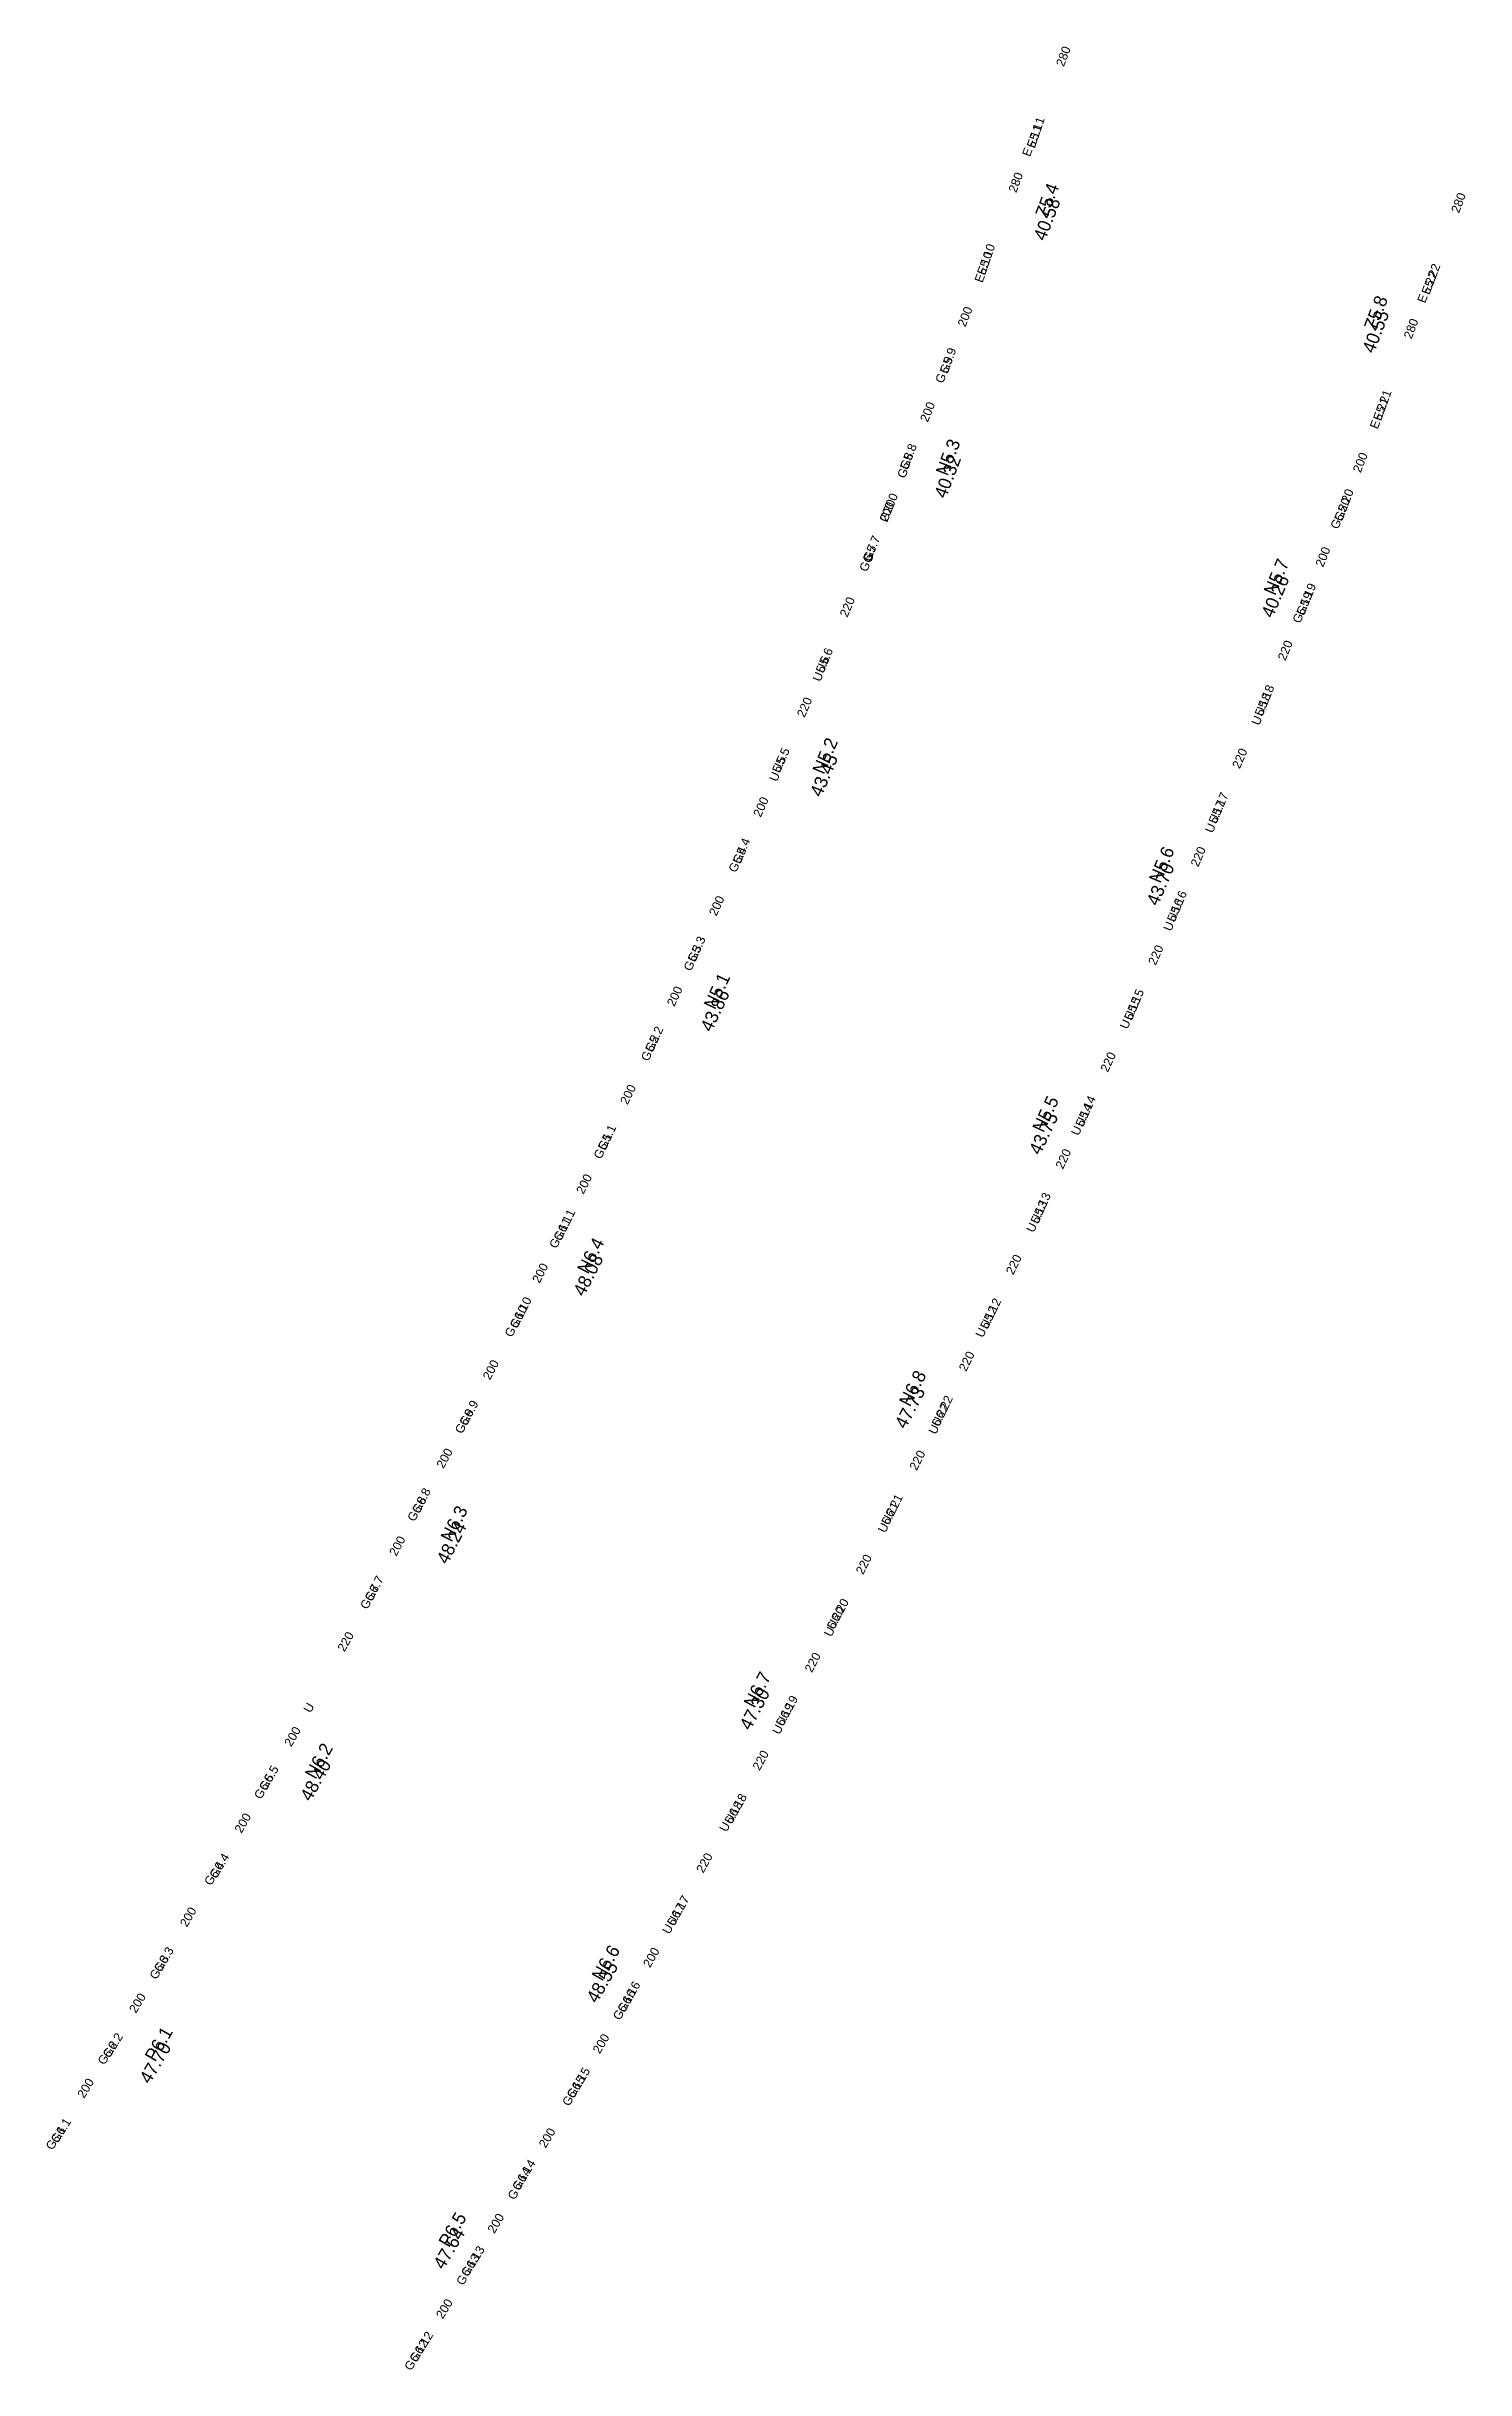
# Model space of a CAD drawing. Header units: millimetres. Extents: x 7426446.5 to 7426479.1, y 5550511.1 to 5550564.6.
import ezdxf
from ezdxf.enums import TextEntityAlignment as Align

# ---------------------------------------------------------------- set-up
doc = ezdxf.new("R2010")
doc.units = ezdxf.units.MM
for name, color, linetype in [('!!!SOL-nr koszy', 1, 'Continuous'), ('!!!SOL-Opisy klatek', 1, 'Continuous'), ('!!!SOL-Opisy sekcji', 7, 'Continuous'), ('PRT_MOD_TXT', 3, 'Continuous'), ('PRT_WSP_ZBR', 6, 'Continuous')]:
    doc.layers.add(name, color=color, linetype=linetype)
doc.styles.add('Arial', font='arial.ttf', dxfattribs={"height": 0.25})

msp = doc.modelspace()

# ---------------------------------------------------------------- texts
at = {"layer": '!!!SOL-nr koszy', "style": 'Arial'}
for s, rotation, p in [('5.11', 71, (7426469.221, 5550562.249)), ('5.10', 71, (7426468.079, 5550559.324)), ('5.22', 69.0818, (7426478.311, 5550558.87)), ('5.9', 70, (7426467.214, 5550557.049)), ('5.21', 70, (7426477.198, 5550555.963)), ('5.8', 69, (7426466.296, 5550554.838)), ('200', 67.8142, (7426465.822, 5550553.627)), ('5.20', 69, (7426476.302, 5550553.65)), ('5.7', 67.6339, (7426465.441, 5550552.72)), ('G', 67.8142, (7426465.359, 5550552.483)), ('5.19', 67.8142, (7426475.425, 5550551.48)), ('5.6', 67.058, (7426464.354, 5550550.148)), ('5.18', 67.7509, (7426474.467, 5550549.152)), ('5.5', 65.9339, (7426463.347, 5550547.847)), ('5.17', 67, (7426473.403, 5550546.675)), ('5.4', 67.0835, (7426462.441, 5550545.751)), ('5.16', 67, (7426472.444, 5550544.41)), ('5.3', 65.8486, (7426461.401, 5550543.49)), ('5.15', 67, (7426471.457, 5550542.143)), ('5.2', 65.1989, (7426460.42, 5550541.413)), ('5.14', 66, (7426470.334, 5550539.687)), ('5.1', 64.5491, (7426459.33, 5550539.149)), ('6.11', 63.5338, (7426458.308, 5550537.063)), ('5.13', 66, (7426469.3, 5550537.455)), ('6.10', 62.9667, (7426457.297, 5550535.044)), ('5.12', 64, (7426468.133, 5550535.026)), ('6.22', 64.0457, (7426467.018, 5550532.783)), ('6.9', 62, (7426456.134, 5550532.801)), ('6.8', 63, (7426455.045, 5550530.778)), ('6.21', 63.1168, (7426465.858, 5550530.513)), ('6.7', 62, (7426453.954, 5550528.755)), ('6.20', 62.0544, (7426464.601, 5550528.107)), ('6.19', 61.463, (7426463.424, 5550525.876)), ('6.5', 59.9434, (7426451.515, 5550524.389)), ('6.18', 60.7356, (7426462.239, 5550523.619)), ('6.4', 59.123, (7426450.37, 5550522.367)), ('6.17', 60.6629, (7426460.914, 5550521.27)), ('6.3', 59.6105, (7426449.095, 5550520.211)), ('6.16', 60.5278, (7426459.774, 5550519.279)), ('6.2', 57.9478, (7426447.91, 5550518.231)), ('6.15', 59.0068, (7426458.601, 5550517.3)), ('6.1', 57.9541, (7426446.715, 5550516.269)), ('6.14', 59.287, (7426457.346, 5550515.176)), ('6.13', 58.2826, (7426456.165, 5550513.19)), ('6.12', 58.2675, (7426454.977, 5550511.217))]:
    msp.add_text(s, height=0.2, rotation=rotation, dxfattribs=at).set_placement(p)
at = {"layer": '!!!SOL-Opisy klatek', "char_height": 0.2, "style": 'Arial'}
for s, insert, width, attachment_point, rotation in [('280', (7426469.869, 5550564.634), 0.92148, 3, 69.3434), ('E', (7426468.924, 5550562.122), 0.97984, 1, 69.3434), ('280', (7426468.773, 5550561.728), 0.92148, 3, 69.3434), ('280', (7426478.972, 5550561.258), 0.92148, 3, 69.3434), ('E', (7426467.829, 5550559.216), 0.97984, 1, 69.3434), ('200', (7426467.61, 5550558.633), 0.92148, 3, 68.3432), ('E', (7426478.027, 5550558.746), 0.97984, 1, 69.3434), ('280', (7426477.879, 5550558.357), 0.92148, 3, 69.3434), ('G', (7426466.923, 5550556.9), 0.97984, 1, 68.3432), ('200', (7426466.749, 5550556.439), 0.92148, 3, 67.8142), ('E', (7426476.934, 5550555.845), 0.97984, 1, 69.3434), ('200', (7426476.714, 5550555.273), 0.92148, 3, 68.3403), ('G', (7426466.046, 5550554.712), 0.97984, 1, 67.8142), ('G', (7426476.027, 5550553.54), 0.97984, 1, 68.3403), ('200', (7426475.855, 5550553.098), 0.92148, 3, 67.8142), ('220', (7426464.903, 5550551.943), 0.92148, 3, 67.058), ('G', (7426475.152, 5550551.372), 0.97984, 1, 67.8142), ('220', (7426474.988, 5550550.943), 0.92148, 3, 67.7509), ('U', (7426464.099, 5550550.028), 0.97984, 1, 67.058), ('220', (7426463.921, 5550549.632), 0.92148, 3, 66.4934), ('U', (7426474.207, 5550549.019), 0.97984, 1, 67.7509), ('220', (7426473.945, 5550548.454), 0.92148, 3, 66.9494), ('U', (7426463.098, 5550547.725), 0.97984, 1, 66.4934), ('200', (7426462.918, 5550547.335), 0.92148, 3, 65.9352), ('U', (7426473.137, 5550546.541), 0.97984, 1, 66.9494), ('220', (7426472.987, 5550546.189), 0.92148, 3, 66.9115), ('G', (7426462.159, 5550545.632), 0.97984, 1, 65.9352), ('200', (7426461.902, 5550545.057), 0.92148, 3, 65.2856), ('U', (7426472.178, 5550544.276), 0.97984, 1, 66.9115), ('G', (7426461.124, 5550543.363), 0.97984, 1, 65.2856), ('220', (7426472.015, 5550543.922), 0.92148, 3, 65.957), ('200', (7426460.938, 5550542.972), 0.92148, 3, 64.6359), ('U', (7426471.174, 5550542.022), 0.97984, 1, 65.957), ('G', (7426460.141, 5550541.287), 0.97984, 1, 64.6359), ('220', (7426470.921, 5550541.457), 0.92148, 3, 65.0381), ('200', (7426459.867, 5550540.709), 0.92148, 3, 63.9861), ('U', (7426470.05, 5550539.571), 0.97984, 1, 65.0381), ('G', (7426459.051, 5550539.033), 0.97984, 1, 63.9861), ('220', (7426469.888, 5550539.224), 0.92148, 3, 65.0002), ('200', (7426458.856, 5550538.644), 0.92148, 3, 63.5338), ('G', (7426458.027, 5550536.975), 0.97984, 1, 63.5338), ('U', (7426469.015, 5550537.339), 0.97984, 1, 65.0002), ('200', (7426457.847, 5550536.592), 0.92148, 3, 62.9667), ('220', (7426468.752, 5550536.789), 0.92148, 3, 64.0457), ('G', (7426457.001, 5550534.931), 0.97984, 1, 62.9667), ('U', (7426467.848, 5550534.919), 0.97984, 1, 64.0457), ('200', (7426456.712, 5550534.364), 0.92148, 3, 62.5864), ('220', (7426467.667, 5550534.559), 0.92148, 3, 64.0457), ('G', (7426455.856, 5550532.708), 0.97984, 1, 62.5864), ('U', (7426466.763, 5550532.689), 0.97984, 1, 64.0457), ('200', (7426455.65, 5550532.324), 0.92148, 3, 61.3881), ('220', (7426466.535, 5550532.277), 0.92148, 3, 63.1168), ('G', (7426454.759, 5550530.687), 0.97984, 1, 61.3881), ('U', (7426465.601, 5550530.422), 0.97984, 1, 63.1168), ('200', (7426454.563, 5550530.302), 0.92148, 3, 61.3881), ('220', (7426465.302, 5550529.879), 0.92148, 3, 62.8409), ('G', (7426453.672, 5550528.664), 0.97984, 1, 61.3881), ('220', (7426453.375, 5550528.097), 0.92148, 3, 60.7547), ('U', (7426464.359, 5550528.028), 0.97984, 1, 62.8409), ('220', (7426464.127, 5550527.618), 0.92148, 3, 62.2495), ('U', (7426452.366, 5550526.281), 0.97984, 1, 60.7547), ('200', (7426452.154, 5550525.909), 0.92148, 3, 60.1259), ('U', (7426463.165, 5550525.777), 0.97984, 1, 62.2495), ('220', (7426462.931, 5550525.363), 0.92148, 3, 61.5221), ('G', (7426451.227, 5550524.292), 0.97984, 1, 60.1259), ('200', (7426451.011, 5550523.916), 0.92148, 3, 59.86), ('U', (7426461.946, 5550523.534), 0.97984, 1, 61.5221), ('220', (7426461.639, 5550522.998), 0.92148, 3, 60.8454), ('G', (7426450.077, 5550522.304), 0.97984, 1, 59.86), ('200', (7426449.752, 5550521.751), 0.92148, 3, 59.9025), ('U', (7426460.632, 5550521.181), 0.97984, 1, 60.8454), ('200', (7426460.418, 5550520.818), 0.92148, 3, 60.2125), ('G', (7426448.818, 5550520.138), 0.97984, 1, 59.9025), ('200', (7426448.59, 5550519.767), 0.92148, 3, 58.6683), ('G', (7426459.493, 5550519.2), 0.97984, 1, 60.2125), ('200', (7426459.264, 5550518.831), 0.92148, 3, 59.7439), ('G', (7426447.622, 5550518.174), 0.97984, 1, 58.6683), ('200', (7426447.395, 5550517.804), 0.92148, 3, 58.6746), ('G', (7426458.326, 5550517.22), 0.97984, 1, 59.7439), ('200', (7426458.025, 5550516.66), 0.92148, 3, 59.0031), ('G', (7426446.427, 5550516.211), 0.97984, 1, 58.6746), ('G', (7426457.066, 5550515.062), 0.97984, 1, 59.0031), ('200', (7426456.843, 5550514.69), 0.92148, 3, 59.0031), ('G', (7426455.884, 5550513.091), 0.97984, 1, 59.0031), ('200', (7426455.658, 5550512.72), 0.92148, 3, 58.6023), ('G', (7426454.688, 5550511.128), 0.97984, 1, 58.6023)]:
    msp.add_mtext(s, dxfattribs=dict(at, insert=insert, width=width, attachment_point=attachment_point, rotation=rotation))
at = {"layer": '!!!SOL-Opisy sekcji'}
for s, rotation, p in [('Z5.4', 69, (7426469.503, 5550560.63)), ('Z5.8', 69, (7426477.076, 5550558.038)), ('N5.3', 69, (7426467.214, 5550554.693)), ('N5.7', 67, (7426474.761, 5550551.935)), ('N5.2', 67, (7426464.366, 5550547.81)), ('N5.6', 67, (7426472.118, 5550545.301)), ('N5.1', 64.6, (7426461.855, 5550542.392)), ('N5.5', 64.6, (7426469.425, 5550539.556)), ('N6.4', 63, (7426458.935, 5550536.295)), ('N6.8', 62.4, (7426466.346, 5550533.239)), ('N6.3', 63, (7426455.788, 5550530.119)), ('N6.7', 62.4, (7426462.769, 5550526.292)), ('N6.2', 61, (7426452.657, 5550524.652)), ('N6.6', 60, (7426459.259, 5550519.999)), ('P6.1', 59.6, (7426448.963, 5550518.14)), ('P6.5', 59.6, (7426455.73, 5550513.861))]:
    msp.add_text(s, height=0.3, rotation=rotation, dxfattribs=at).set_placement(p)
at = {"layer": 'PRT_MOD_TXT', "color": 3, "style": 'Arial'}
for s, rotation, p in [('E5.11', 71, (7426469.221, 5550562.249)), ('E5.10', 71, (7426468.079, 5550559.324)), ('E5.22', 69.0818, (7426478.311, 5550558.87)), ('G5.9', 70, (7426467.214, 5550557.049)), ('E5.21', 70, (7426477.198, 5550555.963)), ('G5.8', 69, (7426466.296, 5550554.838)), ('G200', 67.8142, (7426465.822, 5550553.627)), ('G5.20', 69, (7426476.302, 5550553.65)), ('G5.7', 67.6339, (7426465.441, 5550552.72)), ('GG', 67.8142, (7426465.359, 5550552.483)), ('G5.19', 67.8142, (7426475.425, 5550551.48)), ('U5.6', 67.058, (7426464.354, 5550550.148)), ('U5.18', 67.7509, (7426474.467, 5550549.152)), ('U5.5', 65.9339, (7426463.347, 5550547.847)), ('U5.17', 67, (7426473.403, 5550546.675)), ('G5.4', 67.0835, (7426462.441, 5550545.751)), ('U5.16', 67, (7426472.444, 5550544.41)), ('G5.3', 65.8486, (7426461.401, 5550543.49)), ('U5.15', 67, (7426471.457, 5550542.143)), ('G5.2', 65.1989, (7426460.42, 5550541.413)), ('U5.14', 66, (7426470.334, 5550539.687)), ('G5.1', 64.5491, (7426459.33, 5550539.149)), ('U5.13', 66, (7426469.3, 5550537.455)), ('G6.11', 63.5338, (7426458.308, 5550537.063)), ('G6.10', 62.9667, (7426457.297, 5550535.044)), ('U5.12', 64, (7426468.133, 5550535.026)), ('G6.9', 62, (7426456.134, 5550532.801)), ('U6.22', 64.0457, (7426467.018, 5550532.783)), ('G6.8', 63, (7426455.045, 5550530.778)), ('U6.21', 63.1168, (7426465.858, 5550530.513)), ('G6.7', 62, (7426453.954, 5550528.755)), ('U6.20', 62.0544, (7426464.601, 5550528.107)), ('U6.19', 61.463, (7426463.424, 5550525.876)), ('G6.5', 59.9434, (7426451.515, 5550524.389)), ('U6.18', 60.7356, (7426462.239, 5550523.619)), ('G6.4', 59.123, (7426450.37, 5550522.367)), ('U6.17', 60.6629, (7426460.914, 5550521.27)), ('G6.3', 59.6105, (7426449.095, 5550520.211)), ('G6.16', 60.5278, (7426459.774, 5550519.279)), ('G6.2', 57.9478, (7426447.91, 5550518.231)), ('G6.15', 59.0068, (7426458.601, 5550517.3)), ('G6.1', 57.9541, (7426446.715, 5550516.269)), ('G6.14', 59.287, (7426457.346, 5550515.176)), ('G6.13', 58.2826, (7426456.165, 5550513.19)), ('G6.12', 58.2675, (7426454.977, 5550511.217))]:
    msp.add_text(s, height=0.2, rotation=rotation, dxfattribs=at).set_placement(p)
at = {"layer": 'PRT_WSP_ZBR'}
for s, rotation, p in [('40.58', 69, (7426469.503, 5550560.63)), ('40.55', 69, (7426477.076, 5550558.038)), ('40.32', 69, (7426467.214, 5550554.693)), ('40.26', 67, (7426474.761, 5550551.935)), ('43.45', 67, (7426464.366, 5550547.81)), ('43.70', 67, (7426472.118, 5550545.301)), ('43.86', 64.6, (7426461.855, 5550542.392)), ('43.75', 64.6, (7426469.425, 5550539.556)), ('48.08', 63, (7426458.935, 5550536.295)), ('47.73', 62.4, (7426466.346, 5550533.239)), ('48.24', 63, (7426455.788, 5550530.119)), ('47.30', 62.4, (7426462.769, 5550526.292)), ('48.40', 61, (7426452.657, 5550524.652)), ('48.55', 60, (7426459.259, 5550519.999)), ('47.70', 59.6, (7426448.963, 5550518.14)), ('47.64', 59.6, (7426455.73, 5550513.861))]:
    msp.add_text(s, height=0.3, rotation=rotation, dxfattribs=at).set_placement(p, align=Align.MIDDLE_CENTER)

doc.saveas('drawing.dxf')
